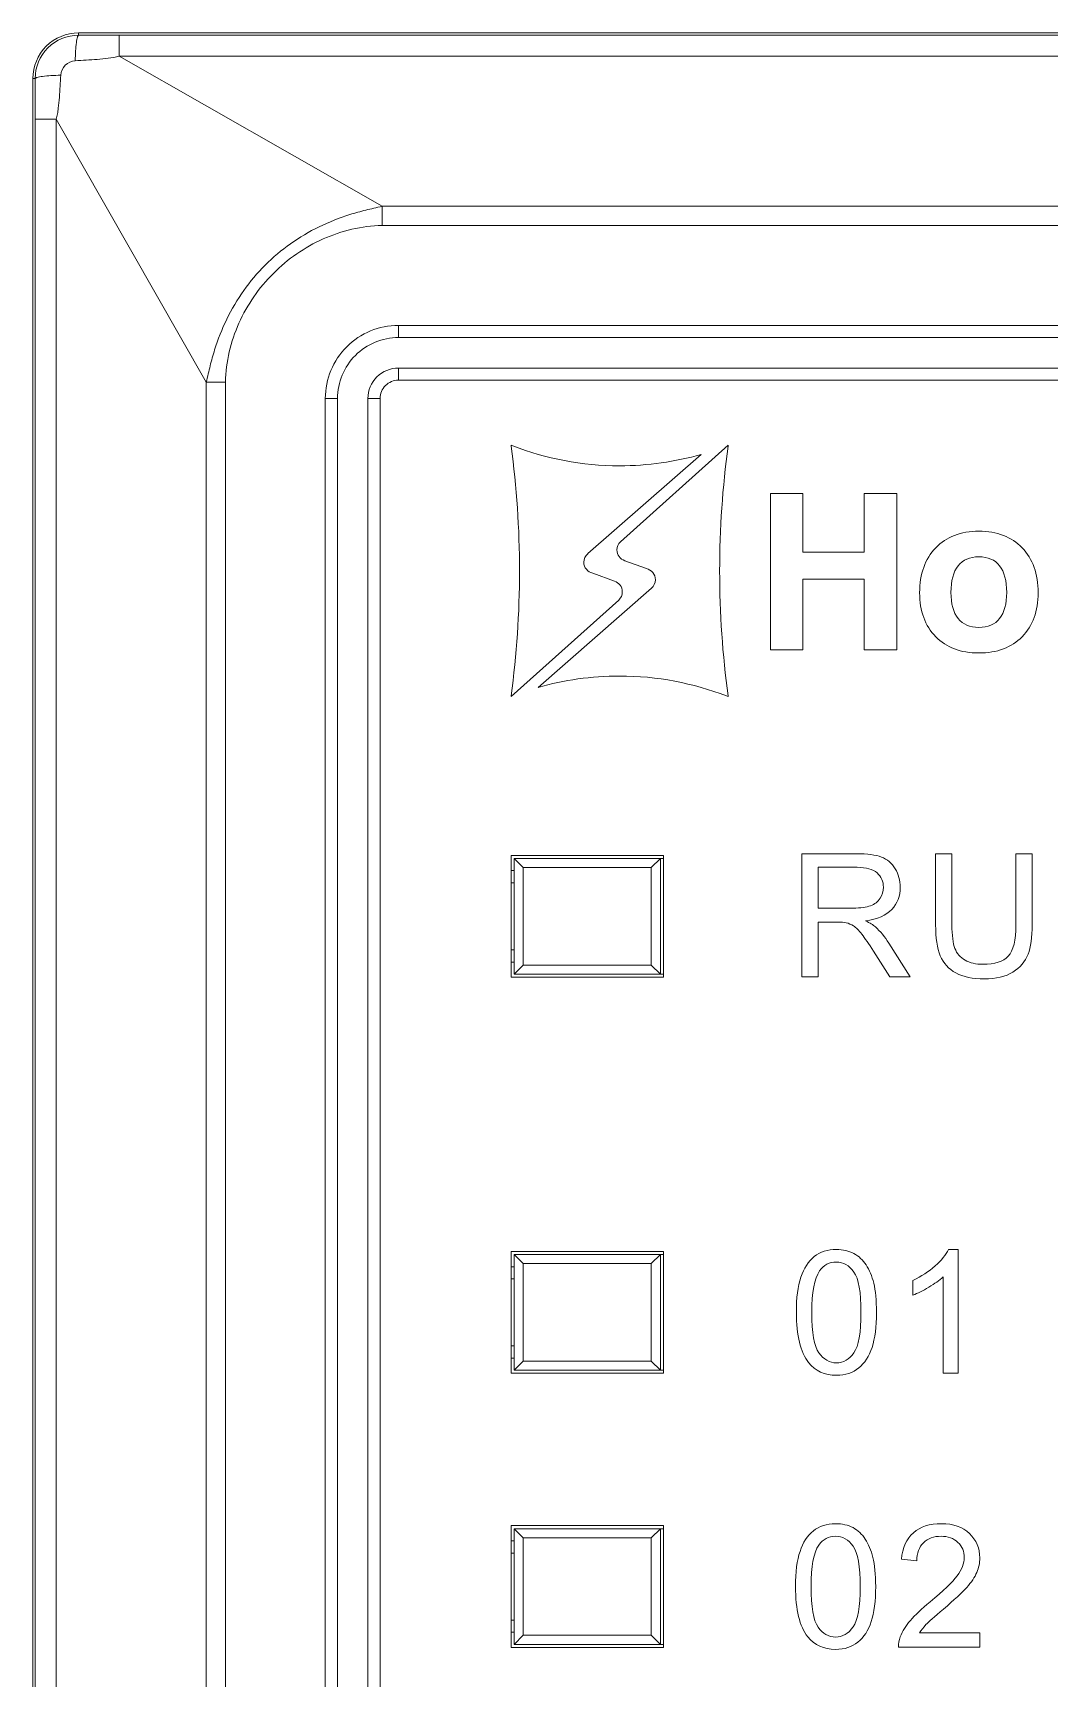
# Model space of a CAD drawing. Header units: millimetres. Extents: x 33157 to 59611, y -29750 to 1750.
# Drawn here: x 53920.58 to 53937.26, y -3607.08 to -3580.08 of the extents above; entities that cross this region are included whole.
import ezdxf

# ---------------------------------------------------------------- set-up
doc = ezdxf.new("R2010")
doc.units = ezdxf.units.MM
doc.layers.add('layer 1', color=7, linetype='Continuous', lineweight=18)

msp = doc.modelspace()

# ---------------------------------------------------------------- linework, layer by layer
at = {"layer": 'layer 1', "lineweight": 9}
for p, q in [((53921.332, -3580.081), (53921.332, -3580.118)), ((53921.997, -3580.119), (53921.997, -3580.46)), ((53920.582, -3580.831), (53920.582, -3679.331)), ((53920.62, -3581.495), (53920.62, -3581.495)), ((53920.62, -3581.495), (53920.62, -3678.667)), ((53920.962, -3581.495), (53920.962, -3581.495)), ((53920.962, -3581.495), (53920.962, -3678.667)), ((53926.313, -3582.927), (53926.313, -3583.243)), ((53926.582, -3584.881), (53926.582, -3585.081)), ((53926.582, -3585.581), (53926.582, -3585.781)), ((53923.428, -3585.811), (53923.428, -3674.35)), ((53923.745, -3585.811), (53923.745, -3674.35)), ((53925.382, -3586.081), (53925.382, -3586.081)), ((53925.382, -3586.081), (53925.382, -3674.081)), ((53925.582, -3586.081), (53925.582, -3586.081)), ((53925.582, -3586.081), (53925.582, -3674.081)), ((53926.082, -3586.081), (53926.082, -3674.081)), ((53926.282, -3586.081), (53926.282, -3674.081)), ((53928.432, -3593.581), (53928.432, -3595.581)), ((53928.482, -3593.631), (53928.482, -3595.531)), ((53930.882, -3593.631), (53930.882, -3595.531)), ((53930.932, -3593.581), (53930.932, -3595.581)), ((53928.632, -3593.781), (53928.632, -3595.381)), ((53930.732, -3593.781), (53930.732, -3595.381)), ((53928.432, -3600.081), (53928.432, -3602.081)), ((53928.482, -3600.131), (53928.482, -3602.031)), ((53930.882, -3600.131), (53930.882, -3602.031)), ((53930.932, -3600.081), (53930.932, -3602.081)), ((53928.632, -3600.281), (53928.632, -3601.881)), ((53930.732, -3600.281), (53930.732, -3601.881)), ((53928.432, -3604.581), (53928.432, -3606.581)), ((53928.482, -3604.631), (53928.482, -3606.531)), ((53928.632, -3604.781), (53928.632, -3606.381)), ((53930.732, -3604.781), (53930.732, -3606.381)), ((53930.882, -3604.631), (53930.882, -3606.531)), ((53930.932, -3604.581), (53930.932, -3606.581))]:
    msp.add_line(p, q, dxfattribs=at)
for points, knots in [([(53921.332, -3580.081), (53921.133, -3580.081), (53920.943, -3580.16), (53920.802, -3580.301), (53920.661, -3580.441), (53920.582, -3580.632), (53920.582, -3580.831)], [0, 0, 0, 0, 174148.444721, 174148.444721, 174148.444721, 348296.889441, 348296.889441, 348296.889441, 348296.889441]), ([(53921.332, -3580.118), (53921.143, -3580.118), (53920.962, -3580.193), (53920.828, -3580.326), (53920.694, -3580.46), (53920.619, -3580.642), (53920.619, -3580.831)], [0, 0, 0, 0, 174148.599019, 174148.599019, 174148.599019, 348297.198038, 348297.198038, 348297.198038, 348297.198038]), ([(53921.332, -3580.118), (53921.328, -3580.118), (53921.325, -3580.123), (53921.323, -3580.127), (53921.318, -3580.135), (53921.315, -3580.143), (53921.313, -3580.151), (53921.31, -3580.163), (53921.307, -3580.176), (53921.304, -3580.189), (53921.301, -3580.206), (53921.298, -3580.223), (53921.296, -3580.24), (53921.29, -3580.284), (53921.286, -3580.33), (53921.284, -3580.375), (53921.28, -3580.429), (53921.278, -3580.484), (53921.277, -3580.538)], [0, 0, 0, 0, 147847.075826, 147847.075826, 147847.075826, 295694.151651, 295694.151651, 295694.151651, 443541.227477, 443541.227477, 443541.227477, 591388.303303, 591388.303303, 591388.303303, 739235.379128, 739235.379128, 739235.379128, 887082.454954, 887082.454954, 887082.454954, 887082.454954]), ([(53921.277, -3580.538), (53921.337, -3580.535), (53921.397, -3580.532), (53921.458, -3580.528), (53921.518, -3580.524), (53921.578, -3580.52), (53921.638, -3580.515), (53921.699, -3580.511), (53921.759, -3580.505), (53921.819, -3580.498), (53921.879, -3580.49), (53921.94, -3580.482), (53921.997, -3580.46)], [0, 0, 0, 0, 154423.91433, 154423.91433, 154423.91433, 308847.828661, 308847.828661, 308847.828661, 463271.742991, 463271.742991, 463271.742991, 617695.657322, 617695.657322, 617695.657322, 617695.657322]), ([(53920.619, -3580.831), (53920.62, -3580.826), (53920.624, -3580.824), (53920.628, -3580.821), (53920.636, -3580.816), (53920.644, -3580.814), (53920.652, -3580.812), (53920.665, -3580.808), (53920.677, -3580.805), (53920.69, -3580.803), (53920.707, -3580.799), (53920.724, -3580.797), (53920.741, -3580.795), (53920.786, -3580.789), (53920.831, -3580.785), (53920.876, -3580.782), (53920.931, -3580.779), (53920.985, -3580.776), (53921.04, -3580.775)], [0, 0, 0, 0, 147846.356343, 147846.356343, 147846.356343, 295692.712686, 295692.712686, 295692.712686, 443539.069029, 443539.069029, 443539.069029, 591385.425373, 591385.425373, 591385.425373, 739231.781716, 739231.781716, 739231.781716, 887078.138059, 887078.138059, 887078.138059, 887078.138059]), ([(53920.962, -3581.495), (53920.973, -3581.467), (53920.98, -3581.437), (53920.985, -3581.408), (53920.991, -3581.378), (53920.995, -3581.348), (53920.999, -3581.318), (53921.007, -3581.258), (53921.012, -3581.197), (53921.017, -3581.137), (53921.022, -3581.077), (53921.026, -3581.016), (53921.029, -3580.956), (53921.033, -3580.896), (53921.037, -3580.836), (53921.04, -3580.775)], [0, 0, 0, 0, 150112.446557, 150112.446557, 150112.446557, 300224.893114, 300224.893114, 300224.893114, 450337.339671, 450337.339671, 450337.339671, 600449.786228, 600449.786228, 600449.786228, 750562.232785, 750562.232785, 750562.232785, 750562.232785]), ([(53921.04, -3580.775), (53921.043, -3580.716), (53921.071, -3580.657), (53921.114, -3580.613), (53921.158, -3580.569), (53921.217, -3580.541), (53921.277, -3580.538)], [0, 0, 0, 0, 174150.451307, 174150.451307, 174150.451307, 348300.902614, 348300.902614, 348300.902614, 348300.902614]), ([(53926.313, -3582.927), (53926.225, -3582.949), (53926.136, -3582.968), (53926.048, -3582.99), (53925.96, -3583.012), (53925.872, -3583.036), (53925.786, -3583.063), (53925.612, -3583.118), (53925.443, -3583.184), (53925.279, -3583.264), (53925.116, -3583.343), (53924.959, -3583.436), (53924.811, -3583.541), (53924.663, -3583.647), (53924.523, -3583.765), (53924.395, -3583.893), (53924.266, -3584.022), (53924.148, -3584.161), (53924.043, -3584.309), (53923.938, -3584.457), (53923.845, -3584.614), (53923.765, -3584.778), (53923.685, -3584.941), (53923.619, -3585.111), (53923.565, -3585.284), (53923.538, -3585.371), (53923.513, -3585.458), (53923.492, -3585.547), (53923.47, -3585.635), (53923.45, -3585.723), (53923.428, -3585.811)], [0, 0, 0, 0, 142598.472727, 142598.472727, 142598.472727, 285196.945454, 285196.945454, 285196.945454, 427795.418182, 427795.418182, 427795.418182, 570393.890909, 570393.890909, 570393.890909, 712992.363636, 712992.363636, 712992.363636, 855590.836363, 855590.836363, 855590.836363, 998189.309091, 998189.309091, 998189.309091, 1140787.781818, 1140787.781818, 1140787.781818, 1283386.254545, 1283386.254545, 1283386.254545, 1425984.727272, 1425984.727272, 1425984.727272, 1425984.727272]), ([(53926.313, -3583.243), (53926.147, -3583.243), (53925.981, -3583.265), (53925.818, -3583.303), (53925.656, -3583.341), (53925.498, -3583.395), (53925.346, -3583.463), (53925.043, -3583.599), (53924.765, -3583.791), (53924.529, -3584.027), (53924.293, -3584.263), (53924.1, -3584.542), (53923.965, -3584.845), (53923.896, -3584.997), (53923.843, -3585.155), (53923.805, -3585.317), (53923.767, -3585.479), (53923.744, -3585.645), (53923.745, -3585.811)], [0, 0, 0, 0, 147860.129495, 147860.129495, 147860.129495, 295720.258989, 295720.258989, 295720.258989, 443580.388484, 443580.388484, 443580.388484, 591440.517978, 591440.517978, 591440.517978, 739300.647473, 739300.647473, 739300.647473, 887160.776967, 887160.776967, 887160.776967, 887160.776967]), ([(53926.582, -3584.881), (53926.264, -3584.881), (53925.959, -3585.007), (53925.734, -3585.232), (53925.509, -3585.457), (53925.382, -3585.763), (53925.382, -3586.081)], [0, 0, 0, 0, 174171.856056, 174171.856056, 174171.856056, 348343.712113, 348343.712113, 348343.712113, 348343.712113]), ([(53926.582, -3585.081), (53926.317, -3585.081), (53926.063, -3585.186), (53925.875, -3585.374), (53925.688, -3585.561), (53925.582, -3585.816), (53925.582, -3586.081)], [0, 0, 0, 0, 174172.694841, 174172.694841, 174172.694841, 348345.389683, 348345.389683, 348345.389683, 348345.389683]), ([(53926.582, -3585.581), (53926.45, -3585.581), (53926.323, -3585.634), (53926.229, -3585.727), (53926.135, -3585.821), (53926.082, -3585.948), (53926.082, -3586.081)], [0, 0, 0, 0, 174174.792282, 174174.792282, 174174.792282, 348349.584564, 348349.584564, 348349.584564, 348349.584564]), ([(53926.582, -3585.781), (53926.503, -3585.781), (53926.427, -3585.812), (53926.37, -3585.869), (53926.314, -3585.925), (53926.282, -3586.001), (53926.282, -3586.081)], [0, 0, 0, 0, 174175.631217, 174175.631217, 174175.631217, 348351.262435, 348351.262435, 348351.262435, 348351.262435])]:
    msp.add_open_spline(points, degree=3, knots=knots, dxfattribs=at)
for points in [[(53954.532, -3580.081), (53954.532, -3580.081), (53921.332, -3580.081), (53921.332, -3580.081)], [(53921.332, -3580.118), (53921.554, -3580.118), (53921.775, -3580.119), (53921.997, -3580.119)], [(53921.997, -3580.119), (53921.997, -3580.119), (53953.868, -3580.119), (53953.868, -3580.119)], [(53921.997, -3580.46), (53921.997, -3580.46), (53953.868, -3580.46), (53953.868, -3580.46)], [(53921.997, -3580.46), (53921.997, -3580.46), (53926.313, -3582.927), (53926.313, -3582.927)], [(53920.619, -3580.831), (53920.619, -3580.831), (53920.582, -3580.831), (53920.582, -3580.831)], [(53920.62, -3581.495), (53920.62, -3581.274), (53920.62, -3581.052), (53920.619, -3580.831)], [(53920.62, -3581.495), (53920.62, -3581.495), (53920.962, -3581.495), (53920.962, -3581.495)], [(53920.962, -3581.495), (53920.962, -3581.495), (53923.428, -3585.811), (53923.428, -3585.811)], [(53949.552, -3582.927), (53949.552, -3582.927), (53926.313, -3582.927), (53926.313, -3582.927)], [(53949.552, -3583.243), (53949.552, -3583.243), (53926.313, -3583.243), (53926.313, -3583.243)], [(53926.582, -3584.881), (53926.582, -3584.881), (53949.282, -3584.881), (53949.282, -3584.881)], [(53926.582, -3585.081), (53926.582, -3585.081), (53949.282, -3585.081), (53949.282, -3585.081)], [(53949.282, -3585.581), (53949.282, -3585.581), (53926.582, -3585.581), (53926.582, -3585.581)], [(53923.745, -3585.811), (53923.745, -3585.811), (53923.428, -3585.811), (53923.428, -3585.811)], [(53949.282, -3585.781), (53949.282, -3585.781), (53926.582, -3585.781), (53926.582, -3585.781)], [(53925.382, -3586.081), (53925.382, -3586.081), (53925.582, -3586.081), (53925.582, -3586.081)], [(53926.282, -3586.081), (53926.282, -3586.081), (53926.082, -3586.081), (53926.082, -3586.081)], [(53930.932, -3593.581), (53930.932, -3593.581), (53928.432, -3593.581), (53928.432, -3593.581)], [(53928.482, -3593.631), (53928.482, -3593.631), (53930.932, -3593.631), (53930.932, -3593.631)], [(53928.482, -3593.631), (53928.482, -3593.631), (53928.632, -3593.781), (53928.632, -3593.781)], [(53930.882, -3593.631), (53930.882, -3593.631), (53930.732, -3593.781), (53930.732, -3593.781)], [(53928.482, -3593.831), (53928.482, -3593.831), (53928.432, -3593.831), (53928.432, -3593.831)], [(53930.732, -3593.781), (53930.732, -3593.781), (53928.632, -3593.781), (53928.632, -3593.781)], [(53928.482, -3594.031), (53928.482, -3594.031), (53928.432, -3594.031), (53928.432, -3594.031)], [(53928.432, -3595.131), (53928.432, -3595.131), (53928.482, -3595.131), (53928.482, -3595.131)], [(53928.432, -3595.331), (53928.432, -3595.331), (53928.482, -3595.331), (53928.482, -3595.331)], [(53928.432, -3595.581), (53928.432, -3595.581), (53930.932, -3595.581), (53930.932, -3595.581)], [(53928.482, -3595.531), (53928.482, -3595.531), (53930.932, -3595.531), (53930.932, -3595.531)], [(53928.482, -3595.531), (53928.482, -3595.531), (53928.632, -3595.381), (53928.632, -3595.381)], [(53928.632, -3595.381), (53928.632, -3595.381), (53930.732, -3595.381), (53930.732, -3595.381)], [(53930.882, -3595.531), (53930.882, -3595.531), (53930.732, -3595.381), (53930.732, -3595.381)], [(53930.932, -3600.081), (53930.932, -3600.081), (53928.432, -3600.081), (53928.432, -3600.081)], [(53928.482, -3600.131), (53928.482, -3600.131), (53930.932, -3600.131), (53930.932, -3600.131)], [(53928.482, -3600.131), (53928.482, -3600.131), (53928.632, -3600.281), (53928.632, -3600.281)], [(53930.882, -3600.131), (53930.882, -3600.131), (53930.732, -3600.281), (53930.732, -3600.281)], [(53928.482, -3600.331), (53928.482, -3600.331), (53928.432, -3600.331), (53928.432, -3600.331)], [(53930.732, -3600.281), (53930.732, -3600.281), (53928.632, -3600.281), (53928.632, -3600.281)], [(53928.482, -3600.531), (53928.482, -3600.531), (53928.432, -3600.531), (53928.432, -3600.531)], [(53928.432, -3601.631), (53928.432, -3601.631), (53928.482, -3601.631), (53928.482, -3601.631)], [(53928.432, -3601.831), (53928.432, -3601.831), (53928.482, -3601.831), (53928.482, -3601.831)], [(53928.432, -3602.081), (53928.432, -3602.081), (53930.932, -3602.081), (53930.932, -3602.081)], [(53928.482, -3602.031), (53928.482, -3602.031), (53930.932, -3602.031), (53930.932, -3602.031)], [(53928.482, -3602.031), (53928.482, -3602.031), (53928.632, -3601.881), (53928.632, -3601.881)], [(53928.632, -3601.881), (53928.632, -3601.881), (53930.732, -3601.881), (53930.732, -3601.881)], [(53930.882, -3602.031), (53930.882, -3602.031), (53930.732, -3601.881), (53930.732, -3601.881)], [(53930.932, -3604.581), (53930.932, -3604.581), (53928.432, -3604.581), (53928.432, -3604.581)], [(53928.482, -3604.631), (53928.482, -3604.631), (53930.932, -3604.631), (53930.932, -3604.631)], [(53928.482, -3604.631), (53928.482, -3604.631), (53928.632, -3604.781), (53928.632, -3604.781)], [(53930.732, -3604.781), (53930.732, -3604.781), (53928.632, -3604.781), (53928.632, -3604.781)], [(53930.882, -3604.631), (53930.882, -3604.631), (53930.732, -3604.781), (53930.732, -3604.781)], [(53928.482, -3604.831), (53928.482, -3604.831), (53928.432, -3604.831), (53928.432, -3604.831)], [(53928.482, -3605.031), (53928.482, -3605.031), (53928.432, -3605.031), (53928.432, -3605.031)], [(53928.432, -3606.131), (53928.432, -3606.131), (53928.482, -3606.131), (53928.482, -3606.131)], [(53928.432, -3606.331), (53928.432, -3606.331), (53928.482, -3606.331), (53928.482, -3606.331)], [(53928.482, -3606.531), (53928.482, -3606.531), (53928.632, -3606.381), (53928.632, -3606.381)], [(53928.632, -3606.381), (53928.632, -3606.381), (53930.732, -3606.381), (53930.732, -3606.381)], [(53930.882, -3606.531), (53930.882, -3606.531), (53930.732, -3606.381), (53930.732, -3606.381)], [(53928.432, -3606.581), (53928.432, -3606.581), (53930.932, -3606.581), (53930.932, -3606.581)], [(53928.482, -3606.531), (53928.482, -3606.531), (53930.932, -3606.531), (53930.932, -3606.531)]]:
    msp.add_open_spline(points, degree=3, dxfattribs=at)
at = {"layer": 'layer 1'}
for points, knots in [([(53930.128, -3589.079), (53930.128, -3589.079), (53930.128, -3589.079), (53930.128, -3589.079), (53930.128, -3589.079), (53929.772, -3588.949), (53929.772, -3588.949), (53929.688, -3588.931), (53929.625, -3588.857), (53929.625, -3588.768), (53929.625, -3588.712), (53929.65, -3588.663), (53929.689, -3588.629), (53929.689, -3588.629), (53929.689, -3588.627), (53929.689, -3588.627), (53929.689, -3588.627), (53931.551, -3586.999), (53931.551, -3586.999), (53931.126, -3587.12), (53930.677, -3587.186), (53930.213, -3587.186), (53929.594, -3587.186), (53929.003, -3587.07), (53928.46, -3586.859), (53928.45, -3586.856), (53928.441, -3586.853), (53928.432, -3586.85), (53928.432, -3586.85), (53928.432, -3586.862), (53928.432, -3586.862), (53928.522, -3587.532), (53928.57, -3588.216), (53928.57, -3588.91), (53928.57, -3589.605), (53928.522, -3590.289), (53928.432, -3590.959), (53928.432, -3590.959), (53928.432, -3590.973), (53928.432, -3590.973), (53928.432, -3590.973), (53930.2, -3589.39), (53930.2, -3589.39), (53930.2, -3589.39), (53930.199, -3589.389), (53930.199, -3589.389), (53930.235, -3589.355), (53930.257, -3589.308), (53930.257, -3589.255), (53930.257, -3589.173), (53930.202, -3589.103), (53930.128, -3589.079)], [0, 0, 0, 0, 139255.473448, 139255.473448, 139255.473448, 278510.946895, 278510.946895, 278510.946895, 417766.420343, 417766.420343, 417766.420343, 557021.89379, 557021.89379, 557021.89379, 696277.367238, 696277.367238, 696277.367238, 835532.840685, 835532.840685, 835532.840685, 974788.314133, 974788.314133, 974788.314133, 1114043.787581, 1114043.787581, 1114043.787581, 1253299.261028, 1253299.261028, 1253299.261028, 1392554.734476, 1392554.734476, 1392554.734476, 1531810.207923, 1531810.207923, 1531810.207923, 1671065.681371, 1671065.681371, 1671065.681371, 1810321.154818, 1810321.154818, 1810321.154818, 1949576.628266, 1949576.628266, 1949576.628266, 2088832.101714, 2088832.101714, 2088832.101714, 2228087.575161, 2228087.575161, 2228087.575161, 2367343.048609, 2367343.048609, 2367343.048609, 2367343.048609]), ([(53930.298, -3588.743), (53930.298, -3588.743), (53930.298, -3588.744), (53930.298, -3588.744), (53930.298, -3588.744), (53930.653, -3588.874), (53930.653, -3588.874), (53930.737, -3588.891), (53930.8, -3588.966), (53930.8, -3589.055), (53930.8, -3589.111), (53930.775, -3589.16), (53930.736, -3589.194), (53930.736, -3589.194), (53930.737, -3589.195), (53930.737, -3589.195), (53930.737, -3589.195), (53928.874, -3590.824), (53928.874, -3590.824), (53929.299, -3590.702), (53929.748, -3590.636), (53930.213, -3590.636), (53930.831, -3590.636), (53931.422, -3590.753), (53931.966, -3590.963), (53931.975, -3590.967), (53931.984, -3590.969), (53931.993, -3590.972), (53931.993, -3590.972), (53931.993, -3590.961), (53931.993, -3590.961), (53931.903, -3590.291), (53931.855, -3589.607), (53931.855, -3588.912), (53931.855, -3588.217), (53931.903, -3587.534), (53931.993, -3586.864), (53931.993, -3586.864), (53931.993, -3586.849), (53931.993, -3586.849), (53931.993, -3586.849), (53930.226, -3588.432), (53930.226, -3588.432), (53930.226, -3588.432), (53930.226, -3588.434), (53930.226, -3588.434), (53930.191, -3588.467), (53930.168, -3588.515), (53930.168, -3588.567), (53930.168, -3588.65), (53930.223, -3588.719), (53930.298, -3588.743)], [0, 0, 0, 0, 139261.165214, 139261.165214, 139261.165214, 278522.330429, 278522.330429, 278522.330429, 417783.495643, 417783.495643, 417783.495643, 557044.660858, 557044.660858, 557044.660858, 696305.826072, 696305.826072, 696305.826072, 835566.991287, 835566.991287, 835566.991287, 974828.156501, 974828.156501, 974828.156501, 1114089.321716, 1114089.321716, 1114089.321716, 1253350.48693, 1253350.48693, 1253350.48693, 1392611.652145, 1392611.652145, 1392611.652145, 1531872.817359, 1531872.817359, 1531872.817359, 1671133.982574, 1671133.982574, 1671133.982574, 1810395.147788, 1810395.147788, 1810395.147788, 1949656.313003, 1949656.313003, 1949656.313003, 2088917.478217, 2088917.478217, 2088917.478217, 2228178.643432, 2228178.643432, 2228178.643432, 2367439.808646, 2367439.808646, 2367439.808646, 2367439.808646]), ([(53932.687, -3587.642), (53932.687, -3587.642), (53932.954, -3587.642), (53932.954, -3587.642), (53932.954, -3587.642), (53933.223, -3587.642), (53933.223, -3587.642), (53933.223, -3587.642), (53933.223, -3588.603), (53933.223, -3588.603), (53933.223, -3588.603), (53934.227, -3588.603), (53934.227, -3588.603), (53934.227, -3588.603), (53934.227, -3587.642), (53934.227, -3587.642), (53934.227, -3587.642), (53934.494, -3587.642), (53934.494, -3587.642), (53934.494, -3587.642), (53934.764, -3587.642), (53934.764, -3587.642), (53934.764, -3587.642), (53934.764, -3590.208), (53934.764, -3590.208), (53934.764, -3590.208), (53934.496, -3590.208), (53934.496, -3590.208), (53934.496, -3590.208), (53934.227, -3590.208), (53934.227, -3590.208), (53934.227, -3590.208), (53934.227, -3589.045), (53934.227, -3589.045), (53934.227, -3589.045), (53933.223, -3589.045), (53933.223, -3589.045), (53933.223, -3589.045), (53933.223, -3590.208), (53933.223, -3590.208), (53933.223, -3590.208), (53932.956, -3590.208), (53932.956, -3590.208), (53932.956, -3590.208), (53932.687, -3590.208), (53932.687, -3590.208), (53932.687, -3590.208), (53932.687, -3587.642), (53932.687, -3587.642)], [0, 0, 0, 0, 139665.423449, 139665.423449, 139665.423449, 279330.846898, 279330.846898, 279330.846898, 418996.270348, 418996.270348, 418996.270348, 558661.693797, 558661.693797, 558661.693797, 698327.117246, 698327.117246, 698327.117246, 837992.540695, 837992.540695, 837992.540695, 977657.964144, 977657.964144, 977657.964144, 1117323.387593, 1117323.387593, 1117323.387593, 1256988.811043, 1256988.811043, 1256988.811043, 1396654.234492, 1396654.234492, 1396654.234492, 1536319.657941, 1536319.657941, 1536319.657941, 1675985.08139, 1675985.08139, 1675985.08139, 1815650.504839, 1815650.504839, 1815650.504839, 1955315.928289, 1955315.928289, 1955315.928289, 2094981.351738, 2094981.351738, 2094981.351738, 2234646.775187, 2234646.775187, 2234646.775187, 2234646.775187]), ([(53935.401, -3589.991), (53935.226, -3589.813), (53935.138, -3589.573), (53935.138, -3589.27), (53935.138, -3588.961), (53935.226, -3588.715), (53935.401, -3588.533), (53935.576, -3588.351), (53935.812, -3588.26), (53936.109, -3588.26), (53936.409, -3588.26), (53936.646, -3588.351), (53936.82, -3588.533), (53936.995, -3588.715), (53937.082, -3588.961), (53937.082, -3589.27), (53937.082, -3589.573), (53936.995, -3589.813), (53936.82, -3589.991), (53936.646, -3590.169), (53936.409, -3590.258), (53936.109, -3590.258), (53935.812, -3590.258), (53935.576, -3590.169), (53935.401, -3589.991)], [0, 0, 0, 0, 144607.168775, 144607.168775, 144607.168775, 289214.337549, 289214.337549, 289214.337549, 433821.506324, 433821.506324, 433821.506324, 578428.675099, 578428.675099, 578428.675099, 723035.843873, 723035.843873, 723035.843873, 867643.012648, 867643.012648, 867643.012648, 1012250.181423, 1012250.181423, 1012250.181423, 1156857.350197, 1156857.350197, 1156857.350197, 1156857.350197]), ([(53936.451, -3589.692), (53936.529, -3589.594), (53936.568, -3589.452), (53936.568, -3589.264), (53936.568, -3589.073), (53936.529, -3588.927), (53936.451, -3588.828), (53936.373, -3588.729), (53936.259, -3588.679), (53936.109, -3588.679), (53935.96, -3588.679), (53935.847, -3588.729), (53935.769, -3588.828), (53935.691, -3588.927), (53935.652, -3589.073), (53935.652, -3589.264), (53935.652, -3589.452), (53935.691, -3589.594), (53935.769, -3589.692), (53935.847, -3589.79), (53935.96, -3589.838), (53936.109, -3589.838), (53936.259, -3589.838), (53936.373, -3589.79), (53936.451, -3589.692)], [0, 0, 0, 0, 144608.466849, 144608.466849, 144608.466849, 289216.933697, 289216.933697, 289216.933697, 433825.400546, 433825.400546, 433825.400546, 578433.867394, 578433.867394, 578433.867394, 723042.334243, 723042.334243, 723042.334243, 867650.801091, 867650.801091, 867650.801091, 1012259.26794, 1012259.26794, 1012259.26794, 1156867.734788, 1156867.734788, 1156867.734788, 1156867.734788]), ([(53933.205, -3595.574), (53933.205, -3595.574), (53933.205, -3593.553), (53933.205, -3593.553), (53933.205, -3593.553), (53934.101, -3593.553), (53934.101, -3593.553), (53934.281, -3593.553), (53934.418, -3593.571), (53934.511, -3593.608), (53934.605, -3593.644), (53934.68, -3593.708), (53934.736, -3593.8), (53934.792, -3593.891), (53934.819, -3593.993), (53934.819, -3594.104), (53934.819, -3594.247), (53934.773, -3594.368), (53934.68, -3594.467), (53934.588, -3594.565), (53934.445, -3594.627), (53934.251, -3594.654), (53934.322, -3594.688), (53934.375, -3594.721), (53934.412, -3594.754), (53934.49, -3594.826), (53934.564, -3594.916), (53934.633, -3595.023), (53934.633, -3595.023), (53934.983, -3595.574), (53934.983, -3595.574), (53934.983, -3595.574), (53934.649, -3595.574), (53934.649, -3595.574), (53934.649, -3595.574), (53934.381, -3595.153), (53934.381, -3595.153), (53934.304, -3595.031), (53934.239, -3594.939), (53934.189, -3594.874), (53934.138, -3594.81), (53934.093, -3594.765), (53934.053, -3594.739), (53934.014, -3594.714), (53933.973, -3594.696), (53933.931, -3594.686), (53933.901, -3594.68), (53933.852, -3594.676), (53933.783, -3594.676), (53933.783, -3594.676), (53933.473, -3594.676), (53933.473, -3594.676), (53933.473, -3594.676), (53933.473, -3595.574), (53933.473, -3595.574), (53933.473, -3595.574), (53933.205, -3595.574), (53933.205, -3595.574)], [0, 0, 0, 0, 138798.136935, 138798.136935, 138798.136935, 277596.273871, 277596.273871, 277596.273871, 416394.410806, 416394.410806, 416394.410806, 555192.547742, 555192.547742, 555192.547742, 693990.684677, 693990.684677, 693990.684677, 832788.821613, 832788.821613, 832788.821613, 971586.958548, 971586.958548, 971586.958548, 1110385.095483, 1110385.095483, 1110385.095483, 1249183.232419, 1249183.232419, 1249183.232419, 1387981.369354, 1387981.369354, 1387981.369354, 1526779.50629, 1526779.50629, 1526779.50629, 1665577.643225, 1665577.643225, 1665577.643225, 1804375.78016, 1804375.78016, 1804375.78016, 1943173.917096, 1943173.917096, 1943173.917096, 2081972.054031, 2081972.054031, 2081972.054031, 2220770.190967, 2220770.190967, 2220770.190967, 2359568.327902, 2359568.327902, 2359568.327902, 2498366.464838, 2498366.464838, 2498366.464838, 2637164.601773, 2637164.601773, 2637164.601773, 2637164.601773]), ([(53936.718, -3593.553), (53936.718, -3593.553), (53936.986, -3593.553), (53936.986, -3593.553), (53936.986, -3593.553), (53936.986, -3594.72), (53936.986, -3594.72), (53936.986, -3594.923), (53936.963, -3595.085), (53936.917, -3595.204), (53936.871, -3595.323), (53936.789, -3595.42), (53936.669, -3595.495), (53936.549, -3595.57), (53936.392, -3595.608), (53936.198, -3595.608), (53936.009, -3595.608), (53935.854, -3595.575), (53935.734, -3595.51), (53935.614, -3595.444), (53935.528, -3595.35), (53935.477, -3595.227), (53935.426, -3595.103), (53935.4, -3594.934), (53935.4, -3594.72), (53935.4, -3594.72), (53935.4, -3593.553), (53935.4, -3593.553), (53935.4, -3593.553), (53935.668, -3593.553), (53935.668, -3593.553), (53935.668, -3593.553), (53935.668, -3594.72), (53935.668, -3594.72), (53935.668, -3594.895), (53935.685, -3595.025), (53935.717, -3595.108), (53935.749, -3595.191), (53935.805, -3595.255), (53935.884, -3595.3), (53935.964, -3595.345), (53936.06, -3595.368), (53936.175, -3595.368), (53936.37, -3595.368), (53936.51, -3595.323), (53936.593, -3595.234), (53936.677, -3595.145), (53936.718, -3594.974), (53936.718, -3594.72), (53936.718, -3594.72), (53936.718, -3593.553), (53936.718, -3593.553)], [0, 0, 0, 0, 139281.249571, 139281.249571, 139281.249571, 278562.499142, 278562.499142, 278562.499142, 417843.748713, 417843.748713, 417843.748713, 557124.998284, 557124.998284, 557124.998284, 696406.247856, 696406.247856, 696406.247856, 835687.497427, 835687.497427, 835687.497427, 974968.746998, 974968.746998, 974968.746998, 1114249.996569, 1114249.996569, 1114249.996569, 1253531.24614, 1253531.24614, 1253531.24614, 1392812.495711, 1392812.495711, 1392812.495711, 1532093.745282, 1532093.745282, 1532093.745282, 1671374.994853, 1671374.994853, 1671374.994853, 1810656.244424, 1810656.244424, 1810656.244424, 1949937.493995, 1949937.493995, 1949937.493995, 2089218.743567, 2089218.743567, 2089218.743567, 2228499.993138, 2228499.993138, 2228499.993138, 2367781.242709, 2367781.242709, 2367781.242709, 2367781.242709]), ([(53933.473, -3594.445), (53933.473, -3594.445), (53934.047, -3594.445), (53934.047, -3594.445), (53934.169, -3594.445), (53934.264, -3594.432), (53934.333, -3594.407), (53934.402, -3594.382), (53934.454, -3594.341), (53934.489, -3594.285), (53934.525, -3594.23), (53934.543, -3594.17), (53934.543, -3594.104), (53934.543, -3594.009), (53934.508, -3593.93), (53934.439, -3593.868), (53934.37, -3593.807), (53934.261, -3593.776), (53934.112, -3593.776), (53934.112, -3593.776), (53933.473, -3593.776), (53933.473, -3593.776), (53933.473, -3593.776), (53933.473, -3594.445), (53933.473, -3594.445)], [0, 0, 0, 0, 144611.246493, 144611.246493, 144611.246493, 289222.492987, 289222.492987, 289222.492987, 433833.73948, 433833.73948, 433833.73948, 578444.985974, 578444.985974, 578444.985974, 723056.232467, 723056.232467, 723056.232467, 867667.478961, 867667.478961, 867667.478961, 1012278.725454, 1012278.725454, 1012278.725454, 1156889.971948, 1156889.971948, 1156889.971948, 1156889.971948]), ([(53933.114, -3601.081), (53933.114, -3600.842), (53933.139, -3600.65), (53933.188, -3600.504), (53933.237, -3600.357), (53933.31, -3600.245), (53933.407, -3600.166), (53933.503, -3600.088), (53933.625, -3600.049), (53933.772, -3600.049), (53933.88, -3600.049), (53933.975, -3600.071), (53934.057, -3600.114), (53934.139, -3600.158), (53934.207, -3600.221), (53934.26, -3600.303), (53934.312, -3600.385), (53934.354, -3600.485), (53934.384, -3600.603), (53934.414, -3600.722), (53934.429, -3600.881), (53934.429, -3601.081), (53934.429, -3601.318), (53934.405, -3601.51), (53934.357, -3601.656), (53934.308, -3601.802), (53934.235, -3601.914), (53934.138, -3601.993), (53934.042, -3602.072), (53933.92, -3602.112), (53933.772, -3602.112), (53933.578, -3602.112), (53933.425, -3602.043), (53933.314, -3601.904), (53933.181, -3601.735), (53933.114, -3601.46), (53933.114, -3601.081)], [0, 0, 0, 0, 141329.315182, 141329.315182, 141329.315182, 282658.630364, 282658.630364, 282658.630364, 423987.945547, 423987.945547, 423987.945547, 565317.260729, 565317.260729, 565317.260729, 706646.575911, 706646.575911, 706646.575911, 847975.891093, 847975.891093, 847975.891093, 989305.206275, 989305.206275, 989305.206275, 1130634.521458, 1130634.521458, 1130634.521458, 1271963.83664, 1271963.83664, 1271963.83664, 1413293.151822, 1413293.151822, 1413293.151822, 1554622.467004, 1554622.467004, 1554622.467004, 1695951.782186, 1695951.782186, 1695951.782186, 1695951.782186]), ([(53935.772, -3602.078), (53935.772, -3602.078), (53935.524, -3602.078), (53935.524, -3602.078), (53935.524, -3602.078), (53935.524, -3600.497), (53935.524, -3600.497), (53935.464, -3600.554), (53935.385, -3600.611), (53935.288, -3600.668), (53935.192, -3600.725), (53935.104, -3600.768), (53935.027, -3600.796), (53935.027, -3600.796), (53935.027, -3600.556), (53935.027, -3600.556), (53935.166, -3600.491), (53935.287, -3600.412), (53935.391, -3600.319), (53935.495, -3600.226), (53935.569, -3600.136), (53935.612, -3600.049), (53935.612, -3600.049), (53935.772, -3600.049), (53935.772, -3600.049), (53935.772, -3600.049), (53935.772, -3602.078), (53935.772, -3602.078)], [0, 0, 0, 0, 143321.586408, 143321.586408, 143321.586408, 286643.172815, 286643.172815, 286643.172815, 429964.759223, 429964.759223, 429964.759223, 573286.345631, 573286.345631, 573286.345631, 716607.932039, 716607.932039, 716607.932039, 859929.518446, 859929.518446, 859929.518446, 1003251.104854, 1003251.104854, 1003251.104854, 1146572.691262, 1146572.691262, 1146572.691262, 1289894.27767, 1289894.27767, 1289894.27767, 1289894.27767]), ([(53933.368, -3601.082), (53933.368, -3601.414), (53933.407, -3601.635), (53933.484, -3601.745), (53933.562, -3601.854), (53933.658, -3601.909), (53933.772, -3601.909), (53933.886, -3601.909), (53933.982, -3601.854), (53934.059, -3601.744), (53934.137, -3601.634), (53934.175, -3601.413), (53934.175, -3601.082), (53934.175, -3600.749), (53934.137, -3600.528), (53934.059, -3600.419), (53933.982, -3600.309), (53933.885, -3600.255), (53933.769, -3600.255), (53933.655, -3600.255), (53933.564, -3600.303), (53933.496, -3600.4), (53933.411, -3600.523), (53933.368, -3600.75), (53933.368, -3601.082)], [0, 0, 0, 0, 144619.414514, 144619.414514, 144619.414514, 289238.829028, 289238.829028, 289238.829028, 433858.243541, 433858.243541, 433858.243541, 578477.658055, 578477.658055, 578477.658055, 723097.072569, 723097.072569, 723097.072569, 867716.487083, 867716.487083, 867716.487083, 1012335.901597, 1012335.901597, 1012335.901597, 1156955.31611, 1156955.31611, 1156955.31611, 1156955.31611]), ([(53933.101, -3605.581), (53933.101, -3605.342), (53933.125, -3605.15), (53933.174, -3605.004), (53933.223, -3604.857), (53933.296, -3604.745), (53933.393, -3604.666), (53933.49, -3604.588), (53933.612, -3604.549), (53933.758, -3604.549), (53933.866, -3604.549), (53933.961, -3604.571), (53934.044, -3604.614), (53934.126, -3604.658), (53934.193, -3604.721), (53934.246, -3604.803), (53934.299, -3604.885), (53934.34, -3604.985), (53934.37, -3605.103), (53934.401, -3605.222), (53934.416, -3605.381), (53934.416, -3605.581), (53934.416, -3605.818), (53934.391, -3606.01), (53934.343, -3606.156), (53934.294, -3606.302), (53934.222, -3606.414), (53934.125, -3606.493), (53934.028, -3606.572), (53933.906, -3606.612), (53933.758, -3606.612), (53933.564, -3606.612), (53933.411, -3606.543), (53933.3, -3606.404), (53933.167, -3606.235), (53933.101, -3605.96), (53933.101, -3605.581)], [0, 0, 0, 0, 141335.491574, 141335.491574, 141335.491574, 282670.983147, 282670.983147, 282670.983147, 424006.474721, 424006.474721, 424006.474721, 565341.966294, 565341.966294, 565341.966294, 706677.457868, 706677.457868, 706677.457868, 848012.949441, 848012.949441, 848012.949441, 989348.441015, 989348.441015, 989348.441015, 1130683.932588, 1130683.932588, 1130683.932588, 1272019.424162, 1272019.424162, 1272019.424162, 1413354.915735, 1413354.915735, 1413354.915735, 1554690.407309, 1554690.407309, 1554690.407309, 1696025.898882, 1696025.898882, 1696025.898882, 1696025.898882]), ([(53936.128, -3606.341), (53936.128, -3606.341), (53936.128, -3606.578), (53936.128, -3606.578), (53936.128, -3606.578), (53934.79, -3606.578), (53934.79, -3606.578), (53934.789, -3606.518), (53934.798, -3606.461), (53934.82, -3606.405), (53934.854, -3606.315), (53934.909, -3606.225), (53934.985, -3606.137), (53935.06, -3606.049), (53935.169, -3605.947), (53935.309, -3605.832), (53935.528, -3605.652), (53935.677, -3605.509), (53935.754, -3605.404), (53935.832, -3605.299), (53935.871, -3605.199), (53935.871, -3605.105), (53935.871, -3605.007), (53935.836, -3604.924), (53935.765, -3604.856), (53935.695, -3604.789), (53935.603, -3604.755), (53935.489, -3604.755), (53935.369, -3604.755), (53935.273, -3604.791), (53935.201, -3604.862), (53935.13, -3604.933), (53935.093, -3605.032), (53935.092, -3605.158), (53935.092, -3605.158), (53934.838, -3605.133), (53934.838, -3605.133), (53934.856, -3604.943), (53934.922, -3604.798), (53935.035, -3604.698), (53935.15, -3604.599), (53935.303, -3604.549), (53935.495, -3604.549), (53935.689, -3604.549), (53935.843, -3604.603), (53935.955, -3604.71), (53936.069, -3604.818), (53936.125, -3604.952), (53936.125, -3605.111), (53936.125, -3605.191), (53936.109, -3605.271), (53936.075, -3605.349), (53936.043, -3605.428), (53935.987, -3605.51), (53935.911, -3605.596), (53935.834, -3605.682), (53935.706, -3605.801), (53935.528, -3605.952), (53935.379, -3606.077), (53935.283, -3606.162), (53935.241, -3606.206), (53935.199, -3606.251), (53935.164, -3606.296), (53935.136, -3606.341), (53935.136, -3606.341), (53936.128, -3606.341), (53936.128, -3606.341)], [0, 0, 0, 0, 138346.921185, 138346.921185, 138346.921185, 276693.84237, 276693.84237, 276693.84237, 415040.763555, 415040.763555, 415040.763555, 553387.68474, 553387.68474, 553387.68474, 691734.605925, 691734.605925, 691734.605925, 830081.527111, 830081.527111, 830081.527111, 968428.448296, 968428.448296, 968428.448296, 1106775.369481, 1106775.369481, 1106775.369481, 1245122.290666, 1245122.290666, 1245122.290666, 1383469.211851, 1383469.211851, 1383469.211851, 1521816.133036, 1521816.133036, 1521816.133036, 1660163.054221, 1660163.054221, 1660163.054221, 1798509.975406, 1798509.975406, 1798509.975406, 1936856.896591, 1936856.896591, 1936856.896591, 2075203.817776, 2075203.817776, 2075203.817776, 2213550.738962, 2213550.738962, 2213550.738962, 2351897.660147, 2351897.660147, 2351897.660147, 2490244.581332, 2490244.581332, 2490244.581332, 2628591.502517, 2628591.502517, 2628591.502517, 2766938.423702, 2766938.423702, 2766938.423702, 2905285.344887, 2905285.344887, 2905285.344887, 3043632.266072, 3043632.266072, 3043632.266072, 3043632.266072]), ([(53933.355, -3605.582), (53933.355, -3605.914), (53933.393, -3606.135), (53933.471, -3606.245), (53933.548, -3606.354), (53933.644, -3606.409), (53933.758, -3606.409), (53933.872, -3606.409), (53933.968, -3606.354), (53934.046, -3606.244), (53934.123, -3606.134), (53934.162, -3605.913), (53934.162, -3605.582), (53934.162, -3605.249), (53934.123, -3605.028), (53934.046, -3604.919), (53933.969, -3604.809), (53933.872, -3604.755), (53933.755, -3604.755), (53933.642, -3604.755), (53933.55, -3604.803), (53933.482, -3604.9), (53933.397, -3605.023), (53933.355, -3605.25), (53933.355, -3605.582)], [0, 0, 0, 0, 144625.735368, 144625.735368, 144625.735368, 289251.470736, 289251.470736, 289251.470736, 433877.206104, 433877.206104, 433877.206104, 578502.941472, 578502.941472, 578502.941472, 723128.67684, 723128.67684, 723128.67684, 867754.412207, 867754.412207, 867754.412207, 1012380.147575, 1012380.147575, 1012380.147575, 1157005.882943, 1157005.882943, 1157005.882943, 1157005.882943])]:
    msp.add_open_spline(points, degree=3, knots=knots, dxfattribs=at)

doc.saveas('drawing.dxf')
